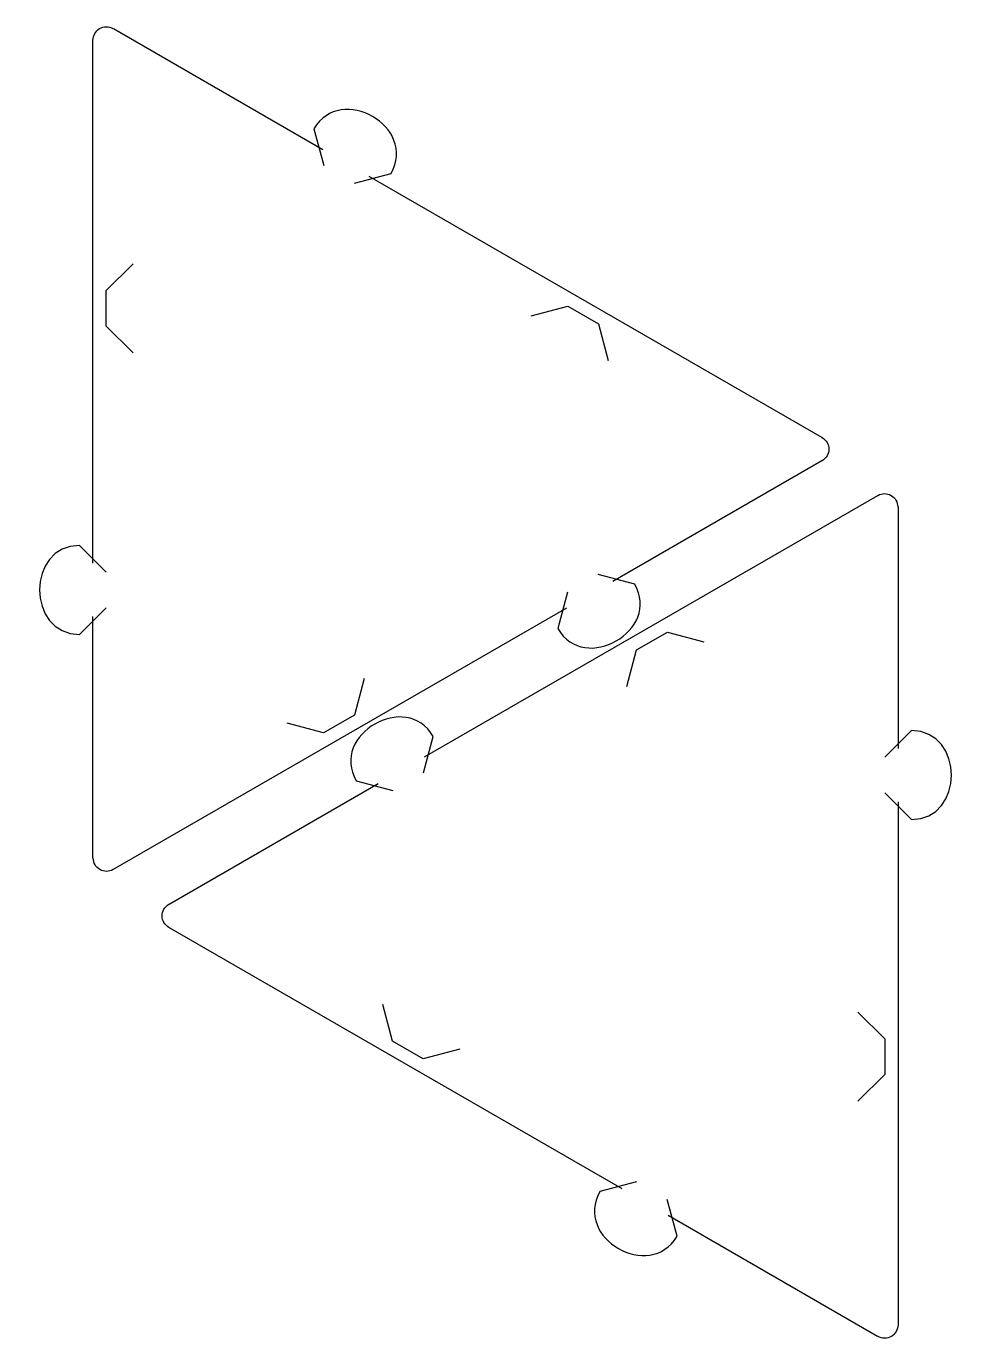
# Model space of a CAD drawing. Extents: x -0.03 to 2.31, y 0.01 to 3.29.
import ezdxf

# ---------------------------------------------------------------- set-up
doc = ezdxf.new("R2010")
doc.units = 0
doc.layers.add('Calque_1', color=7, linetype='CONTINUOUS')

msp = doc.modelspace()

# ---------------------------------------------------------------- linework, layer by layer
at = {"layer": 'Calque_1', "color": 5}
for points in [[(0.184423, 3.284423), (0.707214, 2.98259)], [(0.133333, 1.948144), (0.133333, 3.255556)], [(0.822713, 2.915906), (1.954964, 2.262201)], [(1.954466, 2.204466), (1.431675, 1.902632)], [(0.961602, 1.464051), (2.093853, 2.117756)], [(2.144444, 2.088889), (2.144444, 1.485222)], [(0.133333, 1.211111), (0.133333, 1.814778)], [(1.316176, 1.835949), (0.183925, 1.182244)], [(0.323312, 1.095534), (0.846103, 1.397368)], [(2.144444, 1.351856), (2.144444, 0.044444)], [(1.455065, 0.384094), (0.322814, 1.037799)], [(2.093355, 0.015577), (1.570564, 0.31741)]]:
    msp.add_lwpolyline(points, dxfattribs=at)
at = {"layer": 'Calque_1', "color": 1}
for points in [[(0.685419, 3.033663), (0.709821, 2.942594)], [(0.786801, 2.89815), (0.877869, 2.922552)], [(0.166667, 1.925922), (0.1, 1.992589)], [(1.486803, 1.895971), (1.395735, 1.920372)], [(1.318755, 1.875928), (1.294353, 1.784859)], [(0.1, 1.770367), (0.166667, 1.837033)], [(0.959023, 1.424072), (0.983425, 1.515141)], [(2.177778, 1.529633), (2.111111, 1.462967)], [(0.790975, 1.404029), (0.882043, 1.379628)], [(2.111111, 1.374078), (2.177778, 1.307411)], [(1.490977, 0.40185), (1.399908, 0.377448)], [(1.592359, 0.266337), (1.567957, 0.357406)]]:
    msp.add_lwpolyline(points, dxfattribs=at)
at = {"layer": 'Calque_1', "color": 3}
for points in [[(0.233333, 2.474067), (0.166667, 2.540733), (0.166667, 2.629622), (0.233333, 2.696289)], [(1.228175, 2.566343), (1.319243, 2.590744), (1.396223, 2.5463), (1.420625, 2.455232)], [(1.467064, 1.640409), (1.491465, 1.731478), (1.568445, 1.775922), (1.659514, 1.751521)], [(0.810714, 1.659591), (0.786313, 1.568522), (0.709332, 1.524078), (0.618264, 1.548479)], [(1.049603, 0.733657), (0.958535, 0.709256), (0.881555, 0.7537), (0.857153, 0.844768)], [(2.044444, 0.825933), (2.111111, 0.759267), (2.111111, 0.670378), (2.044444, 0.603711)]]:
    msp.add_lwpolyline(points, dxfattribs=at)
at = {"layer": 'Calque_1', "color": 5}
for points in [[(0.133333, 3.255556), (0.133333, 3.267464), (0.139687, 3.278469), (0.15, 3.284423)], [(0.15, 3.284423), (0.160313, 3.290377), (0.17302, 3.290377), (0.183333, 3.284423)], [(1.954964, 2.262201), (1.965277, 2.256246), (1.971631, 2.245242), (1.971631, 2.233333)], [(1.971631, 2.233333), (1.971631, 2.221424), (1.965277, 2.21042), (1.954964, 2.204466)], [(2.093853, 2.117756), (2.104166, 2.123711), (2.116873, 2.123711), (2.127186, 2.117756)], [(2.127186, 2.117756), (2.137499, 2.111802), (2.143853, 2.100798), (2.143853, 2.088889)], [(0.150592, 1.182244), (0.140278, 1.188198), (0.133925, 1.199202), (0.133925, 1.211111)], [(0.183925, 1.182244), (0.173612, 1.176289), (0.160905, 1.176289), (0.150592, 1.182244)], [(0.306147, 1.066667), (0.306147, 1.078576), (0.312501, 1.08958), (0.322814, 1.095534)], [(0.322814, 1.037799), (0.312501, 1.043754), (0.306147, 1.054758), (0.306147, 1.066667)], [(2.144444, 0.044444), (2.144444, 0.032536), (2.138091, 0.021531), (2.127778, 0.015577)], [(2.127778, 0.015577), (2.117464, 0.009623), (2.104758, 0.009623), (2.094444, 0.015577)]]:
    msp.add_open_spline(points, degree=3, dxfattribs=at)
at = {"layer": 'Calque_1', "color": 1}
for points in [[(0.877869, 2.922552), (0.944536, 3.038022), (0.752086, 3.149133), (0.685419, 3.033663)], [(0.1, 1.992589), (-0.033333, 1.992589), (-0.033333, 1.770367), (0.1, 1.770367)], [(1.294353, 1.784859), (1.36102, 1.669389), (1.55347, 1.7805), (1.486803, 1.895971)], [(0.983425, 1.515141), (0.916758, 1.630611), (0.724308, 1.5195), (0.790975, 1.404029)], [(2.177778, 1.307411), (2.311111, 1.307411), (2.311111, 1.529633), (2.177778, 1.529633)], [(1.399908, 0.377448), (1.333242, 0.261978), (1.525692, 0.150867), (1.592359, 0.266337)]]:
    msp.add_open_spline(points, degree=3, dxfattribs=at)

doc.saveas('drawing.dxf')
